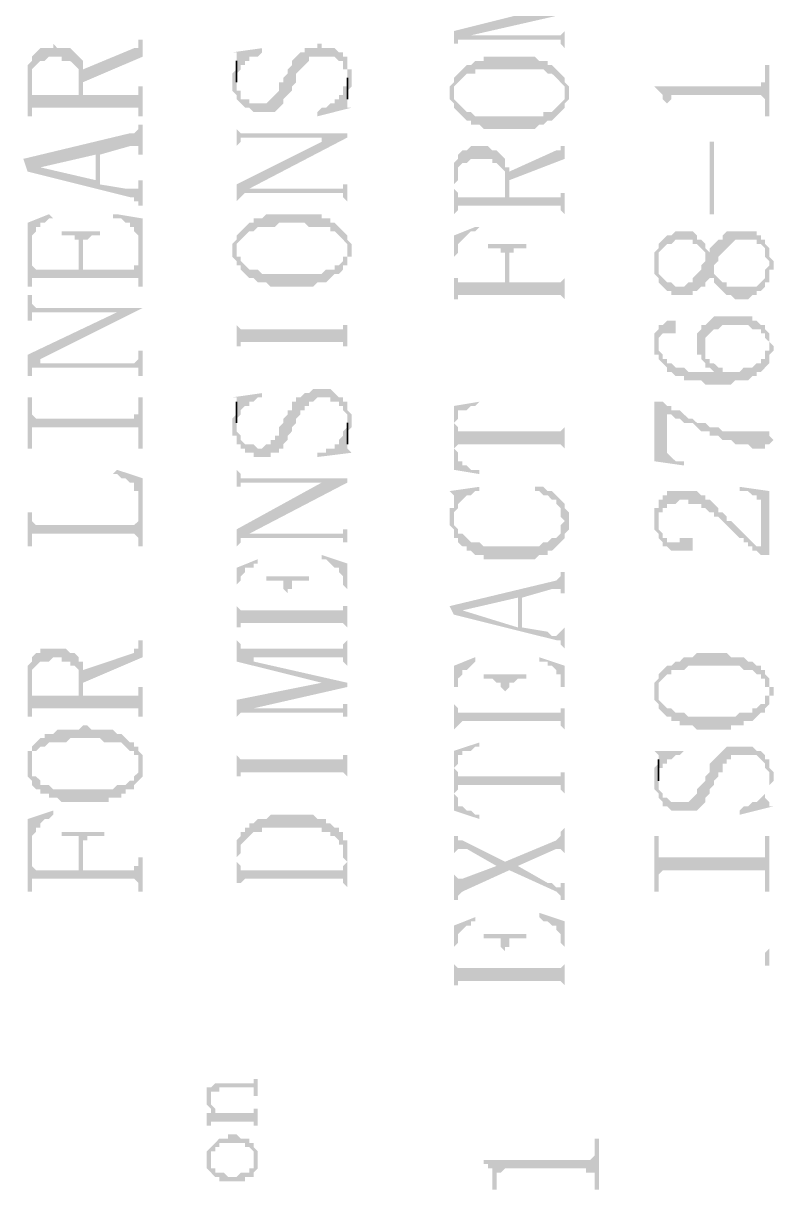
# Model space of a CAD drawing. Header units: millimetres. Extents: x 7018 to 13530, y 4187 to 5692.
# Drawn here: x 13120.1 to 13128.04, y 4965.07 to 4977.43 of the extents above; entities that cross this region are included whole.
import ezdxf

# ---------------------------------------------------------------- set-up
doc = ezdxf.new("R2010")
doc.units = ezdxf.units.MM

msp = doc.modelspace()

# ---------------------------------------------------------------- hatches: boundary and pattern name
at = {"transparency": 33554559}
for points in [[(13124.653, 4977.344), (13124.653, 4977.163), (13124.653, 4977.209), (13124.698, 4977.209), (13124.698, 4977.254), (13124.744, 4977.254), (13124.834, 4977.299), (13125.827, 4977.525), (13125.556, 4977.57)], [(13124.744, 4977.254), (13125.782, 4977.254), (13125.782, 4977.209), (13125.782, 4977.209), (13125.827, 4977.163), (13125.827, 4977.389), (13125.827, 4977.344), (13125.827, 4977.344), (13125.782, 4977.299), (13124.834, 4977.299)], [(13120.14, 4976.848), (13120.14, 4976.441), (13120.185, 4976.441), (13120.185, 4976.893), (13120.185, 4976.938), (13120.23, 4976.983), (13120.23, 4976.983), (13120.276, 4977.028), (13120.321, 4977.028), (13120.366, 4977.073), (13120.501, 4977.073), (13120.501, 4977.028), (13120.591, 4977.028), (13120.637, 4976.983), (13120.637, 4976.983), (13120.682, 4976.938), (13120.682, 4976.667), (13120.727, 4977.028), (13120.682, 4977.073), (13120.682, 4977.073), (13120.637, 4977.118), (13120.637, 4977.118), (13120.591, 4977.163), (13120.456, 4977.163), (13120.411, 4977.209), (13120.411, 4977.163), (13120.276, 4977.163), (13120.23, 4977.118), (13120.23, 4977.118), (13120.185, 4977.073), (13120.185, 4977.028), (13120.14, 4976.983), (13120.14, 4976.893)], [(13120.727, 4976.938), (13120.727, 4976.802), (13121.359, 4977.073), (13121.359, 4977.254), (13121.314, 4977.254), (13121.314, 4977.209), (13121.314, 4977.163), (13121.268, 4977.163)], [(13122.306, 4976.802), (13122.306, 4976.712), (13122.352, 4976.667), (13122.352, 4976.622), (13122.352, 4976.622), (13122.397, 4976.577), (13122.397, 4976.577), (13122.442, 4976.532), (13122.487, 4976.532), (13122.532, 4976.486), (13122.758, 4976.486), (13122.803, 4976.532), (13122.803, 4976.532), (13122.848, 4976.577), (13122.848, 4976.622), (13122.893, 4976.667), (13122.893, 4976.667), (13122.938, 4976.712), (13122.938, 4976.757), (13122.983, 4976.802), (13122.983, 4976.893), (13123.029, 4976.938), (13123.029, 4976.938), (13123.074, 4976.983), (13123.074, 4976.983), (13123.119, 4977.028), (13123.119, 4977.073), (13123.39, 4977.073), (13123.435, 4977.028), (13123.48, 4977.028), (13123.48, 4976.938), (13123.525, 4976.938), (13123.525, 4976.667), (13123.525, 4976.712), (13123.525, 4976.712), (13123.57, 4976.757), (13123.57, 4976.848), (13123.57, 4976.938), (13123.525, 4976.938), (13123.525, 4977.073), (13123.48, 4977.073), (13123.48, 4977.118), (13123.435, 4977.118), (13123.39, 4977.163), (13123.254, 4977.163), (13123.254, 4977.209), (13123.209, 4977.209), (13123.209, 4977.163), (13123.074, 4977.163), (13123.074, 4977.118), (13123.029, 4977.118), (13122.983, 4977.073), (13122.983, 4977.073), (13122.938, 4977.028), (13122.938, 4976.983), (13122.893, 4976.938), (13122.893, 4976.893), (13122.848, 4976.848), (13122.848, 4976.802), (13122.803, 4976.802), (13122.803, 4976.712), (13122.758, 4976.667), (13122.758, 4976.667), (13122.713, 4976.622), (13122.713, 4976.622), (13122.668, 4976.577), (13122.487, 4976.577), (13122.487, 4976.622), (13122.397, 4976.622), (13122.397, 4976.712), (13122.352, 4976.712), (13122.352, 4976.983), (13122.352, 4976.938), (13122.352, 4976.938), (13122.306, 4976.893), (13122.306, 4976.848)], [(13122.306, 4977.118), (13122.352, 4977.118), (13122.352, 4977.073), (13122.352, 4976.893), (13122.397, 4976.938), (13122.397, 4976.983), (13122.442, 4976.983), (13122.442, 4977.028), (13122.487, 4977.028), (13122.487, 4977.073), (13122.577, 4977.073), (13122.622, 4977.118), (13122.622, 4977.163)], [(13120.185, 4976.486), (13120.185, 4976.532), (13121.314, 4976.532), (13121.314, 4976.441), (13121.359, 4976.441), (13121.359, 4976.757), (13121.314, 4976.757), (13121.314, 4976.712), (13121.314, 4976.667), (13120.727, 4976.667), (13120.727, 4976.938), (13120.727, 4977.028), (13120.682, 4976.667), (13120.185, 4976.667), (13120.185, 4976.802)], [(13124.653, 4976.848), (13124.653, 4976.667), (13124.653, 4976.712), (13124.653, 4976.757), (13124.698, 4976.802), (13124.698, 4976.802), (13124.744, 4976.848), (13124.744, 4976.848), (13124.789, 4976.893), (13124.879, 4976.893), (13124.879, 4976.938), (13125.601, 4976.938), (13125.646, 4976.893), (13125.691, 4976.893), (13125.737, 4976.848), (13125.737, 4976.848), (13125.782, 4976.802), (13125.782, 4976.802), (13125.827, 4976.757), (13125.827, 4976.667), (13125.827, 4976.848), (13125.782, 4976.893), (13125.782, 4976.893), (13125.737, 4976.938), (13125.737, 4976.938), (13125.691, 4976.983), (13125.646, 4976.983), (13125.646, 4977.028), (13125.556, 4977.028), (13125.511, 4977.073), (13124.969, 4977.073), (13124.969, 4977.028), (13124.879, 4977.028), (13124.834, 4976.983), (13124.789, 4976.983), (13124.744, 4976.938), (13124.744, 4976.938), (13124.698, 4976.893), (13124.698, 4976.893)], [(13126.775, 4976.757), (13126.775, 4976.757), (13126.82, 4976.712), (13126.82, 4976.712), (13126.865, 4976.667), (13126.865, 4976.622), (13126.865, 4976.622), (13126.91, 4976.577), (13126.91, 4976.441), (13126.91, 4976.577), (13126.955, 4976.622), (13126.955, 4976.667), (13127.903, 4976.667), (13127.948, 4976.622), (13127.948, 4976.441), (13127.993, 4976.441), (13127.993, 4976.983), (13127.948, 4976.983), (13127.948, 4976.893), (13127.948, 4976.802), (13127.903, 4976.802), (13127.903, 4976.757), (13127.858, 4976.757)], [(13124.608, 4976.667), (13124.608, 4976.622), (13124.653, 4976.577), (13124.653, 4976.532), (13124.698, 4976.486), (13124.698, 4976.486), (13124.744, 4976.441), (13124.744, 4976.441), (13124.789, 4976.396), (13124.834, 4976.396), (13124.834, 4976.351), (13124.924, 4976.351), (13124.969, 4976.306), (13125.511, 4976.306), (13125.556, 4976.351), (13125.601, 4976.351), (13125.646, 4976.396), (13125.691, 4976.396), (13125.737, 4976.441), (13125.737, 4976.441), (13125.782, 4976.486), (13125.782, 4976.486), (13125.827, 4976.532), (13125.827, 4976.577), (13125.827, 4976.577), (13125.872, 4976.622), (13125.872, 4976.667), (13125.872, 4976.757), (13125.827, 4976.802), (13125.827, 4976.848), (13125.827, 4976.667), (13125.827, 4976.622), (13125.782, 4976.577), (13125.782, 4976.577), (13125.737, 4976.532), (13125.737, 4976.532), (13125.691, 4976.486), (13125.601, 4976.486), (13125.601, 4976.441), (13124.879, 4976.441), (13124.834, 4976.486), (13124.789, 4976.486), (13124.744, 4976.532), (13124.744, 4976.532), (13124.698, 4976.577), (13124.698, 4976.577), (13124.653, 4976.622), (13124.653, 4976.667), (13124.653, 4976.848), (13124.653, 4976.802), (13124.653, 4976.802), (13124.608, 4976.757), (13124.608, 4976.712)], [(13123.209, 4976.486), (13123.209, 4976.441), (13123.57, 4976.532), (13123.525, 4976.532), (13123.525, 4976.577), (13123.525, 4976.757), (13123.48, 4976.757), (13123.48, 4976.667), (13123.435, 4976.667), (13123.435, 4976.622), (13123.39, 4976.622), (13123.39, 4976.577), (13123.345, 4976.577), (13123.299, 4976.532), (13123.254, 4976.532)], [(13120.095, 4975.99), (13120.14, 4975.855), (13120.276, 4975.9), (13120.862, 4976.035), (13120.862, 4975.764), (13120.907, 4976.035), (13121.223, 4976.125), (13121.314, 4976.125), (13121.314, 4976.035), (13121.359, 4976.035), (13121.359, 4976.351), (13121.314, 4976.351), (13121.314, 4976.306), (13121.314, 4976.306), (13121.268, 4976.261), (13121.223, 4976.261)], [(13122.352, 4976.351), (13122.352, 4976.08), (13122.352, 4976.125), (13122.397, 4976.171), (13122.397, 4976.216), (13123.254, 4976.216), (13123.254, 4976.171), (13123.525, 4976.216), (13123.525, 4976.261), (13122.397, 4976.261), (13122.352, 4976.306)], [(13122.352, 4975.719), (13122.352, 4975.494), (13122.352, 4975.539), (13122.397, 4975.584), (13122.397, 4975.584), (13122.442, 4975.629), (13122.487, 4975.674), (13123.525, 4976.216), (13123.254, 4976.171)], [(13125.24, 4975.855), (13125.24, 4975.764), (13125.827, 4975.99), (13125.827, 4976.171), (13125.827, 4976.125), (13125.782, 4976.125), (13125.782, 4976.08), (13125.737, 4976.08)], [(13127.406, 4975.403), (13127.406, 4976.171), (13127.361, 4976.171), (13127.361, 4975.403)], [(13120.14, 4975.855), (13121.223, 4975.584), (13121.268, 4975.584), (13121.268, 4975.539), (13121.314, 4975.539), (13121.314, 4975.494), (13121.359, 4975.494), (13121.359, 4975.764), (13121.314, 4975.764), (13121.314, 4975.719), (13121.314, 4975.674), (13121.178, 4975.674), (13120.907, 4975.719), (13120.907, 4976.035), (13120.862, 4975.764), (13120.276, 4975.9), (13120.276, 4975.9)], [(13124.653, 4975.764), (13124.653, 4975.403), (13124.653, 4975.719), (13124.698, 4975.764), (13124.698, 4975.855), (13124.698, 4975.9), (13124.744, 4975.945), (13124.789, 4975.945), (13124.834, 4975.99), (13125.06, 4975.99), (13125.06, 4975.945), (13125.105, 4975.945), (13125.15, 4975.9), (13125.15, 4975.9), (13125.195, 4975.855), (13125.195, 4975.809), (13125.195, 4975.584), (13125.195, 4975.99), (13125.15, 4976.035), (13125.15, 4976.035), (13125.105, 4976.08), (13125.06, 4976.08), (13125.014, 4976.125), (13124.834, 4976.125), (13124.789, 4976.08), (13124.744, 4976.08), (13124.698, 4976.035), (13124.698, 4975.99), (13124.653, 4975.945), (13124.653, 4975.809)], [(13124.653, 4975.403), (13124.698, 4975.448), (13124.698, 4975.494), (13125.782, 4975.494), (13125.782, 4975.448), (13125.782, 4975.448), (13125.827, 4975.403), (13125.827, 4975.674), (13125.827, 4975.629), (13125.782, 4975.629), (13125.782, 4975.584), (13125.24, 4975.584), (13125.24, 4975.9), (13125.195, 4975.9), (13125.195, 4975.945), (13125.195, 4975.584), (13124.698, 4975.584), (13124.698, 4975.629), (13124.698, 4975.629), (13124.653, 4975.674), (13124.653, 4975.719)], [(13122.442, 4975.629), (13123.48, 4975.629), (13123.48, 4975.584), (13123.48, 4975.584), (13123.525, 4975.539), (13123.525, 4975.494), (13123.525, 4975.764), (13123.525, 4975.719), (13123.48, 4975.719), (13123.48, 4975.674), (13122.487, 4975.674)], [(13120.14, 4975.313), (13120.14, 4974.636), (13120.185, 4974.636), (13120.185, 4975.087), (13120.185, 4975.178), (13120.23, 4975.223), (13120.23, 4975.268), (13120.276, 4975.268), (13120.276, 4975.313), (13120.321, 4975.313), (13120.366, 4975.358), (13120.411, 4975.358), (13120.366, 4975.403)], [(13121.043, 4975.403), (13121.043, 4975.358), (13121.133, 4975.358), (13121.178, 4975.313), (13121.223, 4975.313), (13121.223, 4975.268), (13121.268, 4975.268), (13121.268, 4975.223), (13121.314, 4975.178), (13121.314, 4974.636), (13121.359, 4974.636), (13121.359, 4975.358), (13121.088, 4975.403)], [(13122.352, 4975.178), (13122.352, 4975.042), (13122.352, 4975.087), (13122.352, 4975.087), (13122.397, 4975.133), (13122.397, 4975.133), (13122.442, 4975.178), (13122.442, 4975.178), (13122.487, 4975.223), (13122.532, 4975.223), (13122.577, 4975.268), (13122.758, 4975.268), (13122.803, 4975.313), (13123.074, 4975.313), (13123.119, 4975.268), (13123.345, 4975.268), (13123.345, 4975.223), (13123.39, 4975.223), (13123.435, 4975.178), (13123.435, 4975.178), (13123.48, 4975.133), (13123.48, 4975.133), (13123.525, 4975.087), (13123.525, 4975.042), (13123.525, 4975.178), (13123.48, 4975.223), (13123.48, 4975.223), (13123.435, 4975.268), (13123.435, 4975.268), (13123.39, 4975.313), (13123.345, 4975.313), (13123.345, 4975.358), (13123.254, 4975.358), (13123.254, 4975.403), (13122.668, 4975.403), (13122.622, 4975.358), (13122.532, 4975.358), (13122.532, 4975.313), (13122.487, 4975.313), (13122.442, 4975.268), (13122.442, 4975.268), (13122.397, 4975.223), (13122.397, 4975.223)], [(13120.501, 4975.223), (13120.501, 4975.178), (13120.637, 4975.178), (13120.637, 4975.133), (13120.682, 4975.133), (13120.682, 4974.817), (13120.727, 4975.042), (13120.727, 4975.133), (13120.772, 4975.133), (13120.817, 4975.178), (13120.907, 4975.178), (13120.907, 4975.223)], [(13122.306, 4975.042), (13122.306, 4974.952), (13122.352, 4974.907), (13122.352, 4974.862), (13122.397, 4974.862), (13122.397, 4974.817), (13122.442, 4974.771), (13122.442, 4974.771), (13122.487, 4974.726), (13122.532, 4974.726), (13122.577, 4974.681), (13122.668, 4974.681), (13122.713, 4974.636), (13123.164, 4974.636), (13123.209, 4974.681), (13123.299, 4974.681), (13123.345, 4974.726), (13123.345, 4974.726), (13123.39, 4974.771), (13123.435, 4974.771), (13123.48, 4974.817), (13123.48, 4974.862), (13123.525, 4974.862), (13123.525, 4974.952), (13123.57, 4974.952), (13123.57, 4975.042), (13123.57, 4975.087), (13123.525, 4975.133), (13123.525, 4975.178), (13123.525, 4974.997), (13123.525, 4974.952), (13123.48, 4974.952), (13123.48, 4974.907), (13123.435, 4974.862), (13123.39, 4974.862), (13123.39, 4974.817), (13123.299, 4974.817), (13123.254, 4974.771), (13122.622, 4974.771), (13122.577, 4974.817), (13122.487, 4974.817), (13122.442, 4974.862), (13122.442, 4974.862), (13122.397, 4974.907), (13122.397, 4974.952), (13122.352, 4974.952), (13122.352, 4975.178), (13122.352, 4975.133), (13122.306, 4975.087)], [(13124.653, 4975.178), (13124.653, 4974.456), (13124.653, 4974.952), (13124.653, 4974.952), (13124.698, 4974.997), (13124.698, 4975.087), (13124.744, 4975.133), (13124.744, 4975.133), (13124.789, 4975.178), (13124.789, 4975.178), (13124.834, 4975.223), (13124.879, 4975.223), (13124.924, 4975.268), (13124.879, 4975.268)], [(13126.775, 4974.907), (13126.775, 4974.771), (13126.775, 4974.771), (13126.82, 4974.726), (13126.82, 4974.681), (13126.82, 4974.681), (13126.865, 4974.636), (13126.865, 4974.636), (13126.91, 4974.591), (13126.955, 4974.591), (13126.955, 4974.546), (13127.181, 4974.546), (13127.181, 4974.591), (13127.226, 4974.591), (13127.271, 4974.636), (13127.316, 4974.636), (13127.316, 4974.681), (13127.361, 4974.726), (13127.361, 4974.771), (13127.361, 4974.726), (13127.406, 4974.726), (13127.406, 4974.862), (13127.452, 4974.907), (13127.452, 4974.952), (13127.497, 4974.997), (13127.497, 4974.997), (13127.542, 4975.042), (13127.542, 4975.042), (13127.587, 4975.087), (13127.587, 4975.087), (13127.632, 4975.133), (13127.858, 4975.133), (13127.858, 4975.087), (13127.903, 4975.087), (13127.948, 4975.042), (13127.948, 4974.952), (13127.993, 4974.907), (13127.993, 4974.681), (13127.993, 4974.817), (13128.038, 4974.817), (13128.038, 4974.907), (13127.993, 4974.952), (13127.993, 4975.042), (13127.993, 4975.042), (13127.948, 4975.087), (13127.948, 4975.133), (13127.903, 4975.133), (13127.903, 4975.178), (13127.858, 4975.178), (13127.858, 4975.223), (13127.542, 4975.223), (13127.497, 4975.178), (13127.497, 4975.133), (13127.452, 4975.133), (13127.406, 4975.087), (13127.406, 4975.087), (13127.361, 4975.042), (13127.361, 4974.997), (13127.361, 4974.997), (13127.316, 4975.042), (13127.316, 4974.952), (13127.316, 4974.907), (13127.271, 4974.862), (13127.271, 4974.817), (13127.271, 4974.817), (13127.226, 4974.771), (13127.226, 4974.771), (13127.181, 4974.726), (13127.181, 4974.681), (13127.136, 4974.681), (13127.09, 4974.636), (13127, 4974.636), (13126.955, 4974.681), (13126.91, 4974.681), (13126.865, 4974.726), (13126.865, 4974.726), (13126.82, 4974.771), (13126.82, 4975.087), (13126.82, 4975.042), (13126.775, 4974.997), (13126.775, 4974.952), (13126.775, 4974.952)], [(13126.82, 4975.087), (13126.82, 4974.907), (13126.82, 4974.997), (13126.865, 4975.042), (13126.865, 4975.042), (13126.91, 4975.087), (13126.955, 4975.087), (13127, 4975.133), (13127.181, 4975.133), (13127.181, 4975.087), (13127.226, 4975.087), (13127.271, 4975.042), (13127.271, 4975.042), (13127.316, 4974.997), (13127.316, 4974.952), (13127.316, 4975.087), (13127.316, 4975.087), (13127.271, 4975.133), (13127.226, 4975.133), (13127.226, 4975.178), (13127.226, 4975.178), (13127.181, 4975.223), (13127, 4975.223), (13126.955, 4975.178), (13126.91, 4975.178), (13126.865, 4975.133), (13126.865, 4975.133)], [(13120.185, 4974.636), (13120.185, 4974.726), (13121.314, 4974.726), (13121.314, 4974.681), (13121.314, 4974.907), (13121.314, 4974.862), (13121.268, 4974.862), (13121.268, 4974.817), (13120.727, 4974.817), (13120.727, 4975.042), (13120.682, 4974.817), (13120.23, 4974.817), (13120.185, 4974.862), (13120.185, 4975.087)], [(13125.014, 4975.087), (13125.014, 4975.042), (13125.15, 4975.042), (13125.15, 4974.997), (13125.195, 4974.997), (13125.195, 4974.681), (13125.24, 4974.907), (13125.24, 4974.997), (13125.285, 4974.997), (13125.285, 4975.042), (13125.421, 4975.042), (13125.421, 4975.087)], [(13124.653, 4974.501), (13124.698, 4974.501), (13124.698, 4974.546), (13125.782, 4974.546), (13125.827, 4974.501), (13125.827, 4974.456), (13125.827, 4974.771), (13125.827, 4974.726), (13125.827, 4974.726), (13125.782, 4974.681), (13125.24, 4974.681), (13125.24, 4974.907), (13125.195, 4974.681), (13124.698, 4974.681), (13124.698, 4974.726), (13124.653, 4974.726), (13124.653, 4974.952)], [(13127.406, 4974.726), (13127.406, 4974.681), (13127.452, 4974.636), (13127.452, 4974.636), (13127.497, 4974.591), (13127.497, 4974.591), (13127.542, 4974.546), (13127.587, 4974.546), (13127.632, 4974.501), (13127.767, 4974.501), (13127.813, 4974.546), (13127.858, 4974.546), (13127.858, 4974.591), (13127.903, 4974.591), (13127.948, 4974.636), (13127.948, 4974.681), (13127.993, 4974.681), (13127.993, 4974.862), (13127.993, 4974.862), (13127.948, 4974.817), (13127.948, 4974.726), (13127.948, 4974.726), (13127.903, 4974.681), (13127.903, 4974.681), (13127.858, 4974.636), (13127.542, 4974.636), (13127.542, 4974.681), (13127.497, 4974.681), (13127.452, 4974.726), (13127.452, 4974.726), (13127.406, 4974.771), (13127.406, 4974.771)], [(13120.14, 4974.546), (13120.14, 4974.275), (13120.185, 4974.275), (13120.185, 4974.365), (13121.088, 4974.365), (13121.359, 4974.41), (13120.23, 4974.41), (13120.185, 4974.456), (13120.185, 4974.546)], [(13120.14, 4973.914), (13120.14, 4973.688), (13120.185, 4973.688), (13120.185, 4973.733), (13120.185, 4973.779), (13120.23, 4973.779), (13120.276, 4973.869), (13121.359, 4974.41), (13121.088, 4974.365)], [(13122.352, 4974.41), (13122.352, 4973.824), (13122.352, 4974.004), (13122.397, 4974.004), (13122.397, 4974.049), (13123.48, 4974.049), (13123.48, 4974.004), (13123.525, 4974.004), (13123.525, 4973.824), (13123.525, 4974.41), (13123.525, 4974.23), (13123.48, 4974.23), (13123.48, 4974.185), (13122.397, 4974.185), (13122.352, 4974.23)], [(13127.226, 4974.004), (13127.226, 4973.914), (13127.271, 4973.914), (13127.271, 4973.869), (13127.271, 4973.869), (13127.316, 4973.824), (13127.316, 4974.094), (13127.316, 4974.094), (13127.361, 4974.14), (13127.361, 4974.14), (13127.406, 4974.185), (13127.452, 4974.185), (13127.497, 4974.23), (13127.767, 4974.23), (13127.813, 4974.185), (13127.903, 4974.185), (13127.903, 4974.14), (13127.948, 4974.14), (13127.948, 4974.094), (13127.948, 4974.094), (13127.993, 4974.049), (13127.993, 4973.824), (13127.993, 4973.869), (13127.993, 4973.914), (13128.038, 4973.959), (13128.038, 4974.004), (13128.038, 4974.004), (13127.993, 4974.049), (13127.993, 4974.14), (13127.993, 4974.14), (13127.948, 4974.185), (13127.948, 4974.23), (13127.903, 4974.23), (13127.858, 4974.275), (13127.813, 4974.275), (13127.813, 4974.32), (13127.406, 4974.32), (13127.361, 4974.275), (13127.361, 4974.275), (13127.316, 4974.23), (13127.271, 4974.23), (13127.271, 4974.185), (13127.271, 4974.185), (13127.226, 4974.14), (13127.226, 4974.049)], [(13126.775, 4974.049), (13126.775, 4974.004), (13126.775, 4973.914), (13126.82, 4973.914), (13126.82, 4973.869), (13126.865, 4973.824), (13126.865, 4973.824), (13126.91, 4973.779), (13126.91, 4973.733), (13126.955, 4973.733), (13127, 4973.688), (13127.09, 4973.688), (13127.09, 4973.643), (13127.271, 4973.643), (13127.316, 4973.598), (13127.587, 4973.598), (13127.632, 4973.643), (13127.767, 4973.643), (13127.813, 4973.688), (13127.858, 4973.688), (13127.858, 4973.733), (13127.903, 4973.733), (13127.948, 4973.779), (13127.948, 4973.779), (13127.993, 4973.824), (13127.993, 4974.004), (13127.993, 4973.959), (13127.948, 4973.959), (13127.948, 4973.869), (13127.903, 4973.869), (13127.903, 4973.824), (13127.858, 4973.824), (13127.813, 4973.779), (13127.722, 4973.779), (13127.677, 4973.733), (13127.497, 4973.733), (13127.497, 4973.779), (13127.452, 4973.779), (13127.406, 4973.733), (13127.136, 4973.733), (13127.09, 4973.779), (13127, 4973.779), (13126.955, 4973.824), (13126.91, 4973.824), (13126.91, 4973.869), (13126.865, 4973.869), (13126.865, 4973.914), (13126.82, 4973.959), (13126.82, 4974.185), (13126.775, 4974.14), (13126.775, 4974.094)], [(13126.82, 4974.185), (13126.82, 4974.049), (13126.82, 4974.094), (13126.82, 4974.094), (13126.865, 4974.14), (13127, 4974.14), (13127, 4974.185), (13127, 4974.275), (13126.91, 4974.275), (13126.865, 4974.23), (13126.82, 4974.23)], [(13120.23, 4973.779), (13121.314, 4973.779), (13121.314, 4973.688), (13121.359, 4973.688), (13121.359, 4973.959), (13121.314, 4973.959), (13121.314, 4973.869), (13121.314, 4973.869), (13121.268, 4973.824), (13120.276, 4973.824), (13120.276, 4973.869)], [(13127.316, 4973.824), (13127.316, 4973.779), (13127.361, 4973.779), (13127.406, 4973.733), (13127.452, 4973.779), (13127.406, 4973.824), (13127.361, 4973.824), (13127.361, 4973.869), (13127.316, 4973.869), (13127.316, 4973.959), (13127.316, 4974.004)], [(13120.14, 4973.463), (13120.14, 4972.921), (13120.185, 4972.921), (13120.185, 4973.147), (13121.314, 4973.147), (13121.314, 4972.921), (13121.359, 4972.921), (13121.359, 4973.463), (13121.314, 4973.463), (13121.314, 4973.327), (13121.314, 4973.282), (13121.268, 4973.282), (13121.268, 4973.237), (13120.23, 4973.237), (13120.185, 4973.282), (13120.185, 4973.463)], [(13122.306, 4973.192), (13122.306, 4973.056), (13122.352, 4973.056), (13122.352, 4972.966), (13122.397, 4972.966), (13122.397, 4972.921), (13122.442, 4972.921), (13122.442, 4972.876), (13122.532, 4972.876), (13122.532, 4972.831), (13122.713, 4972.831), (13122.713, 4972.876), (13122.803, 4972.876), (13122.803, 4972.921), (13122.848, 4972.921), (13122.848, 4972.966), (13122.848, 4972.966), (13122.893, 4973.011), (13122.893, 4973.056), (13122.938, 4973.102), (13122.938, 4973.147), (13122.983, 4973.192), (13122.983, 4973.237), (13123.029, 4973.282), (13123.029, 4973.327), (13123.074, 4973.327), (13123.074, 4973.372), (13123.119, 4973.372), (13123.119, 4973.417), (13123.164, 4973.417), (13123.209, 4973.463), (13123.345, 4973.463), (13123.345, 4973.417), (13123.435, 4973.417), (13123.435, 4973.372), (13123.48, 4973.372), (13123.48, 4973.327), (13123.48, 4973.327), (13123.525, 4973.282), (13123.525, 4973.011), (13123.525, 4973.102), (13123.57, 4973.147), (13123.57, 4973.192), (13123.57, 4973.282), (13123.525, 4973.327), (13123.525, 4973.372), (13123.525, 4973.417), (13123.48, 4973.417), (13123.48, 4973.463), (13123.435, 4973.463), (13123.39, 4973.508), (13123.39, 4973.508), (13123.345, 4973.553), (13123.164, 4973.553), (13123.119, 4973.508), (13123.074, 4973.508), (13123.029, 4973.463), (13122.983, 4973.463), (13122.983, 4973.417), (13122.938, 4973.417), (13122.938, 4973.327), (13122.893, 4973.327), (13122.893, 4973.282), (13122.848, 4973.237), (13122.848, 4973.192), (13122.803, 4973.147), (13122.803, 4973.056), (13122.758, 4973.056), (13122.758, 4973.011), (13122.713, 4973.011), (13122.713, 4972.966), (13122.668, 4972.966), (13122.622, 4972.921), (13122.577, 4972.921), (13122.532, 4972.966), (13122.442, 4972.966), (13122.397, 4973.011), (13122.397, 4973.056), (13122.352, 4973.102), (13122.352, 4973.372), (13122.352, 4973.282), (13122.306, 4973.237), (13122.306, 4973.237)], [(13122.306, 4973.463), (13122.352, 4973.463), (13122.352, 4973.417), (13122.352, 4973.237), (13122.397, 4973.282), (13122.397, 4973.327), (13122.397, 4973.327), (13122.442, 4973.372), (13122.487, 4973.372), (13122.487, 4973.417), (13122.532, 4973.417), (13122.577, 4973.463), (13122.622, 4973.463), (13122.622, 4973.508)], [(13124.653, 4973.372), (13124.653, 4973.192), (13124.653, 4973.192), (13124.698, 4973.237), (13124.698, 4973.282), (13124.698, 4973.327), (13124.789, 4973.327), (13124.834, 4973.372), (13124.879, 4973.372), (13124.924, 4973.417), (13124.924, 4973.417)], [(13124.653, 4973.372), (13124.653, 4972.695), (13124.924, 4972.65), (13124.924, 4972.695), (13124.834, 4972.695), (13124.789, 4972.741), (13124.744, 4972.741), (13124.744, 4972.786), (13124.698, 4972.786), (13124.698, 4972.876), (13124.653, 4972.921), (13124.653, 4973.192)], [(13126.775, 4973.417), (13126.775, 4972.786), (13127.09, 4972.741), (13127.09, 4972.786), (13127, 4972.786), (13126.955, 4972.831), (13126.955, 4972.831), (13126.91, 4972.876), (13126.91, 4973.327), (13126.865, 4973.417), (13126.82, 4973.417)], [(13126.865, 4973.417), (13126.91, 4973.327), (13126.91, 4973.282), (13126.955, 4973.282), (13127, 4973.237), (13127.045, 4973.237), (13127.09, 4973.192), (13127.181, 4973.192), (13127.226, 4973.147), (13127.226, 4973.147), (13127.271, 4973.102), (13127.361, 4973.102), (13127.361, 4973.056), (13127.452, 4973.056), (13127.497, 4973.011), (13127.587, 4973.011), (13127.632, 4972.966), (13127.767, 4972.966), (13127.813, 4972.921), (13127.948, 4972.921), (13127.948, 4972.966), (13127.993, 4972.966), (13128.038, 4973.011), (13127.993, 4973.056), (13127.993, 4973.102), (13127.497, 4973.102), (13127.452, 4973.147), (13127.361, 4973.147), (13127.316, 4973.192), (13127.226, 4973.192), (13127.181, 4973.237), (13127.136, 4973.237), (13127.09, 4973.282), (13127.09, 4973.282), (13127.045, 4973.327), (13126.955, 4973.327), (13126.955, 4973.372), (13126.91, 4973.372)], [(13124.653, 4973.192), (13124.653, 4972.921), (13124.698, 4972.966), (13125.782, 4972.966), (13125.827, 4972.921), (13125.827, 4972.831), (13125.827, 4973.237), (13125.827, 4973.147), (13125.827, 4973.147), (13125.782, 4973.102), (13124.698, 4973.102), (13124.698, 4973.147)], [(13123.209, 4972.876), (13123.209, 4972.831), (13123.57, 4972.876), (13123.525, 4972.921), (13123.525, 4973.147), (13123.48, 4973.102), (13123.48, 4973.056), (13123.48, 4973.056), (13123.435, 4973.011), (13123.435, 4972.966), (13123.39, 4972.966), (13123.39, 4972.921), (13123.299, 4972.921), (13123.299, 4972.876), (13123.254, 4972.876)], [(13121.043, 4972.65), (13121.088, 4972.65), (13121.133, 4972.605), (13121.178, 4972.605), (13121.223, 4972.56), (13121.268, 4972.56), (13121.268, 4972.47), (13121.314, 4972.47), (13121.314, 4971.883), (13121.359, 4971.883), (13121.359, 4972.605), (13121.088, 4972.695)], [(13122.352, 4972.741), (13122.352, 4972.425), (13122.352, 4972.515), (13122.397, 4972.515), (13122.397, 4972.56), (13123.525, 4972.56), (13123.525, 4972.605), (13122.397, 4972.605), (13122.397, 4972.65), (13122.397, 4972.65), (13122.352, 4972.695)], [(13122.352, 4972.064), (13122.352, 4971.838), (13122.352, 4971.883), (13122.397, 4971.928), (13122.397, 4971.973), (13122.442, 4971.973), (13122.487, 4972.018), (13123.525, 4972.56), (13123.254, 4972.56)], [(13124.608, 4972.47), (13124.608, 4972.47), (13124.653, 4972.425), (13124.653, 4972.018), (13124.653, 4972.244), (13124.698, 4972.289), (13124.698, 4972.334), (13124.698, 4972.334), (13124.744, 4972.379), (13124.744, 4972.379), (13124.789, 4972.425), (13124.834, 4972.425), (13124.879, 4972.47), (13124.924, 4972.47), (13124.924, 4972.515)], [(13125.511, 4972.47), (13125.556, 4972.47), (13125.601, 4972.425), (13125.646, 4972.425), (13125.691, 4972.379), (13125.737, 4972.379), (13125.737, 4972.334), (13125.782, 4972.289), (13125.782, 4972.199), (13125.827, 4972.154), (13125.827, 4972.334), (13125.782, 4972.379), (13125.782, 4972.379), (13125.737, 4972.425), (13125.737, 4972.425), (13125.691, 4972.47), (13125.646, 4972.47), (13125.601, 4972.515), (13125.511, 4972.515)], [(13126.775, 4972.154), (13126.775, 4972.109), (13126.775, 4972.064), (13126.82, 4972.018), (13126.82, 4971.973), (13126.82, 4972.154), (13126.82, 4972.244), (13126.865, 4972.244), (13126.865, 4972.289), (13126.91, 4972.289), (13126.91, 4972.334), (13127, 4972.334), (13127.045, 4972.379), (13127.136, 4972.379), (13127.136, 4972.334), (13127.271, 4972.334), (13127.271, 4972.289), (13127.316, 4972.289), (13127.361, 4972.244), (13127.406, 4972.244), (13127.406, 4972.199), (13127.452, 4972.199), (13127.497, 4972.154), (13127.497, 4972.154), (13127.542, 4972.109), (13127.587, 4972.064), (13127.587, 4972.064), (13127.632, 4972.018), (13127.632, 4972.018), (13127.677, 4971.973), (13127.722, 4971.973), (13127.722, 4971.928), (13127.767, 4971.928), (13127.767, 4971.883), (13127.813, 4971.883), (13127.813, 4971.838), (13127.858, 4971.838), (13127.903, 4971.793), (13127.903, 4971.883), (13127.858, 4971.883), (13127.813, 4971.928), (13127.813, 4971.928), (13127.767, 4971.973), (13127.722, 4972.018), (13127.722, 4972.018), (13127.677, 4972.064), (13127.677, 4972.064), (13127.632, 4972.109), (13127.632, 4972.109), (13127.587, 4972.154), (13127.542, 4972.154), (13127.542, 4972.199), (13127.497, 4972.244), (13127.452, 4972.244), (13127.452, 4972.289), (13127.406, 4972.334), (13127.406, 4972.334), (13127.361, 4972.379), (13127.316, 4972.379), (13127.316, 4972.425), (13127.271, 4972.425), (13127.226, 4972.47), (13126.91, 4972.47), (13126.91, 4972.425), (13126.865, 4972.425), (13126.865, 4972.379), (13126.82, 4972.379), (13126.82, 4972.289), (13126.775, 4972.289), (13126.775, 4972.199)], [(13127.677, 4972.515), (13127.677, 4972.47), (13127.767, 4972.47), (13127.813, 4972.425), (13127.858, 4972.425), (13127.858, 4972.379), (13127.903, 4972.379), (13127.903, 4971.793), (13127.993, 4971.793), (13127.993, 4972.47)], [(13124.608, 4972.199), (13124.608, 4972.109), (13124.653, 4972.064), (13124.653, 4972.018), (13124.653, 4972.379), (13124.653, 4972.289), (13124.608, 4972.289), (13124.608, 4972.244)], [(13124.653, 4972.018), (13124.653, 4971.973), (13124.698, 4971.973), (13124.698, 4971.928), (13124.744, 4971.883), (13124.789, 4971.883), (13124.789, 4971.838), (13124.834, 4971.838), (13124.879, 4971.793), (13124.969, 4971.793), (13124.969, 4971.748), (13125.511, 4971.748), (13125.556, 4971.793), (13125.646, 4971.793), (13125.646, 4971.838), (13125.691, 4971.838), (13125.737, 4971.883), (13125.737, 4971.883), (13125.782, 4971.928), (13125.782, 4971.928), (13125.827, 4971.973), (13125.827, 4972.018), (13125.872, 4972.064), (13125.872, 4972.109), (13125.872, 4972.154), (13125.872, 4972.244), (13125.827, 4972.289), (13125.827, 4972.334), (13125.827, 4972.154), (13125.827, 4972.154), (13125.782, 4972.109), (13125.782, 4972.064), (13125.782, 4972.018), (13125.737, 4971.973), (13125.691, 4971.973), (13125.646, 4971.928), (13125.601, 4971.928), (13125.556, 4971.883), (13124.969, 4971.883), (13124.924, 4971.928), (13124.834, 4971.928), (13124.789, 4971.973), (13124.789, 4971.973), (13124.744, 4972.018), (13124.698, 4972.018), (13124.698, 4972.064), (13124.698, 4972.064), (13124.653, 4972.109), (13124.653, 4972.154), (13124.653, 4972.154)], [(13120.14, 4972.244), (13120.14, 4971.883), (13120.185, 4971.883), (13120.185, 4971.973), (13120.185, 4972.018), (13121.268, 4972.018), (13121.314, 4971.973), (13121.314, 4971.928), (13121.314, 4972.199), (13121.314, 4972.154), (13121.314, 4972.154), (13121.268, 4972.109), (13120.23, 4972.109), (13120.185, 4972.154), (13120.185, 4972.244)], [(13122.442, 4971.973), (13123.48, 4971.973), (13123.48, 4971.928), (13123.525, 4971.928), (13123.525, 4971.838), (13123.525, 4972.154), (13123.525, 4972.064), (13123.48, 4972.064), (13123.48, 4972.018), (13122.487, 4972.018)], [(13126.82, 4971.973), (13126.82, 4971.973), (13126.865, 4971.928), (13126.865, 4971.883), (13126.91, 4971.883), (13126.955, 4971.838), (13127.181, 4971.838), (13127.181, 4971.928), (13127.181, 4971.973), (13127.045, 4971.973), (13127.045, 4971.928), (13126.91, 4971.928), (13126.91, 4971.973), (13126.865, 4971.973), (13126.865, 4972.018), (13126.865, 4972.018), (13126.82, 4972.064), (13126.82, 4972.154)], [(13122.352, 4971.657), (13122.352, 4970.98), (13122.352, 4971.477), (13122.352, 4971.477), (13122.397, 4971.522), (13122.397, 4971.567), (13122.442, 4971.612), (13122.442, 4971.657), (13122.532, 4971.657), (13122.532, 4971.702), (13122.577, 4971.702), (13122.577, 4971.748)], [(13123.254, 4971.748), (13123.299, 4971.748), (13123.345, 4971.702), (13123.345, 4971.702), (13123.39, 4971.657), (13123.435, 4971.657), (13123.435, 4971.612), (13123.435, 4971.612), (13123.48, 4971.567), (13123.48, 4971.477), (13123.525, 4971.432), (13123.525, 4970.98), (13123.525, 4971.702), (13123.254, 4971.793)], [(13124.608, 4971.251), (13124.653, 4971.161), (13124.744, 4971.206), (13125.33, 4971.341), (13125.33, 4971.025), (13125.375, 4971.341), (13125.691, 4971.432), (13125.782, 4971.432), (13125.782, 4971.387), (13125.827, 4971.387), (13125.827, 4971.341), (13125.827, 4971.657), (13125.827, 4971.612), (13125.782, 4971.612), (13125.782, 4971.567), (13125.782, 4971.567), (13125.737, 4971.522)], [(13122.352, 4971.025), (13122.397, 4971.025), (13122.397, 4971.071), (13123.48, 4971.071), (13123.525, 4971.025), (13123.525, 4971.251), (13123.48, 4971.251), (13123.48, 4971.206), (13122.893, 4971.206), (13122.893, 4971.387), (13122.893, 4971.206), (13122.397, 4971.206), (13122.352, 4971.251), (13122.352, 4971.477)], [(13122.668, 4971.567), (13122.668, 4971.522), (13122.848, 4971.522), (13122.848, 4971.432), (13122.893, 4971.387), (13122.893, 4971.206), (13122.893, 4971.432), (13122.938, 4971.432), (13122.938, 4971.522), (13123.119, 4971.522), (13123.119, 4971.567)], [(13124.653, 4971.161), (13125.737, 4970.89), (13125.782, 4970.89), (13125.782, 4970.845), (13125.782, 4970.845), (13125.827, 4970.8), (13125.827, 4971.025), (13125.827, 4971.025), (13125.782, 4970.98), (13125.782, 4970.98), (13125.737, 4970.935), (13125.691, 4970.935), (13125.646, 4970.98), (13125.375, 4971.025), (13125.375, 4971.341), (13125.33, 4971.025), (13124.744, 4971.206), (13124.744, 4971.206)], [(13120.727, 4970.574), (13120.727, 4970.439), (13121.359, 4970.71), (13121.359, 4970.89), (13121.314, 4970.89), (13121.314, 4970.845), (13121.314, 4970.8), (13121.268, 4970.8), (13121.268, 4970.755)], [(13122.352, 4970.89), (13122.352, 4970.664), (13123.254, 4970.439), (13123.254, 4970.439), (13123.525, 4970.394), (13123.525, 4970.439), (13122.532, 4970.664), (13122.532, 4970.71), (13122.442, 4970.8), (13122.397, 4970.8), (13122.397, 4970.845), (13122.397, 4970.845), (13122.352, 4970.89)], [(13122.442, 4970.8), (13122.532, 4970.71), (13123.48, 4970.71), (13123.48, 4970.664), (13123.48, 4970.664), (13123.525, 4970.619), (13123.525, 4970.89), (13123.525, 4970.89), (13123.48, 4970.845), (13123.48, 4970.8), (13123.435, 4970.8)], [(13120.14, 4970.484), (13120.14, 4970.078), (13120.185, 4970.078), (13120.185, 4970.529), (13120.185, 4970.574), (13120.23, 4970.619), (13120.23, 4970.619), (13120.276, 4970.664), (13120.366, 4970.664), (13120.411, 4970.71), (13120.501, 4970.71), (13120.501, 4970.664), (13120.591, 4970.664), (13120.591, 4970.619), (13120.637, 4970.619), (13120.682, 4970.574), (13120.682, 4970.303), (13120.727, 4970.664), (13120.682, 4970.664), (13120.682, 4970.71), (13120.637, 4970.755), (13120.591, 4970.755), (13120.546, 4970.8), (13120.276, 4970.8), (13120.276, 4970.755), (13120.23, 4970.755), (13120.185, 4970.71), (13120.185, 4970.664), (13120.14, 4970.619), (13120.14, 4970.574), (13120.14, 4970.529)], [(13126.82, 4970.529), (13126.82, 4970.348), (13126.82, 4970.439), (13126.82, 4970.439), (13126.865, 4970.484), (13126.865, 4970.484), (13126.91, 4970.529), (13126.955, 4970.529), (13126.955, 4970.574), (13127.09, 4970.574), (13127.136, 4970.619), (13127.677, 4970.619), (13127.722, 4970.574), (13127.813, 4970.574), (13127.858, 4970.529), (13127.903, 4970.529), (13127.903, 4970.484), (13127.948, 4970.484), (13127.948, 4970.394), (13127.993, 4970.394), (13127.993, 4970.348), (13127.993, 4970.484), (13127.948, 4970.529), (13127.948, 4970.574), (13127.903, 4970.574), (13127.903, 4970.619), (13127.858, 4970.619), (13127.813, 4970.664), (13127.767, 4970.664), (13127.722, 4970.71), (13127.587, 4970.71), (13127.542, 4970.755), (13127.226, 4970.755), (13127.181, 4970.71), (13127.09, 4970.71), (13127.045, 4970.664), (13127, 4970.664), (13126.955, 4970.619), (13126.91, 4970.619), (13126.865, 4970.574), (13126.865, 4970.574)], [(13120.185, 4970.123), (13120.185, 4970.168), (13121.314, 4970.168), (13121.314, 4970.078), (13121.359, 4970.078), (13121.359, 4970.394), (13121.314, 4970.394), (13121.314, 4970.348), (13121.314, 4970.303), (13120.727, 4970.303), (13120.727, 4970.574), (13120.727, 4970.664), (13120.682, 4970.303), (13120.185, 4970.303), (13120.185, 4970.439)], [(13124.653, 4970.619), (13124.653, 4969.897), (13124.653, 4970.394), (13124.698, 4970.394), (13124.698, 4970.484), (13124.698, 4970.484), (13124.744, 4970.529), (13124.744, 4970.574), (13124.789, 4970.574), (13124.834, 4970.619), (13124.834, 4970.619), (13124.879, 4970.664), (13124.879, 4970.71)], [(13125.556, 4970.664), (13125.646, 4970.664), (13125.646, 4970.619), (13125.691, 4970.619), (13125.737, 4970.574), (13125.737, 4970.529), (13125.782, 4970.529), (13125.782, 4970.394), (13125.827, 4970.394), (13125.827, 4969.897), (13125.827, 4970.619), (13125.556, 4970.71)], [(13124.969, 4970.529), (13124.969, 4970.484), (13125.06, 4970.484), (13125.105, 4970.439), (13125.15, 4970.439), (13125.15, 4970.394), (13125.15, 4970.394), (13125.195, 4970.348), (13125.195, 4970.123), (13125.195, 4970.348), (13125.195, 4970.348), (13125.24, 4970.394), (13125.24, 4970.439), (13125.285, 4970.439), (13125.33, 4970.484), (13125.421, 4970.484), (13125.421, 4970.529)], [(13126.775, 4970.348), (13126.775, 4970.303), (13126.775, 4970.258), (13126.82, 4970.213), (13126.82, 4970.168), (13126.865, 4970.123), (13126.865, 4970.123), (13126.91, 4970.078), (13126.955, 4970.078), (13126.955, 4970.033), (13127.045, 4970.033), (13127.045, 4969.987), (13127.181, 4969.987), (13127.226, 4969.942), (13127.587, 4969.942), (13127.587, 4969.987), (13127.722, 4969.987), (13127.722, 4970.033), (13127.813, 4970.033), (13127.858, 4970.078), (13127.858, 4970.078), (13127.903, 4970.123), (13127.948, 4970.123), (13127.948, 4970.168), (13127.993, 4970.213), (13127.993, 4970.303), (13128.038, 4970.303), (13128.038, 4970.394), (13127.993, 4970.394), (13127.993, 4970.484), (13127.993, 4970.348), (13127.993, 4970.303), (13127.948, 4970.303), (13127.948, 4970.213), (13127.903, 4970.213), (13127.858, 4970.168), (13127.813, 4970.168), (13127.813, 4970.123), (13127.677, 4970.123), (13127.632, 4970.078), (13127.136, 4970.078), (13127.09, 4970.123), (13127, 4970.123), (13126.955, 4970.168), (13126.91, 4970.168), (13126.865, 4970.213), (13126.865, 4970.213), (13126.82, 4970.258), (13126.82, 4970.303), (13126.82, 4970.529), (13126.82, 4970.484), (13126.775, 4970.439), (13126.775, 4970.394)], [(13122.352, 4970.258), (13122.352, 4970.033), (13122.352, 4970.078), (13122.352, 4970.078), (13122.397, 4970.123), (13122.442, 4970.123), (13122.532, 4970.168), (13123.525, 4970.394), (13123.254, 4970.439)], [(13124.653, 4969.942), (13124.698, 4969.987), (13124.698, 4969.987), (13124.744, 4970.033), (13125.782, 4970.033), (13125.782, 4969.987), (13125.782, 4969.987), (13125.827, 4969.942), (13125.827, 4970.213), (13125.827, 4970.168), (13125.782, 4970.168), (13125.782, 4970.123), (13125.195, 4970.123), (13125.195, 4970.348), (13125.195, 4970.123), (13124.698, 4970.123), (13124.698, 4970.168), (13124.698, 4970.168), (13124.653, 4970.213), (13124.653, 4970.394)], [(13122.442, 4970.123), (13123.48, 4970.123), (13123.48, 4970.078), (13123.525, 4970.078), (13123.525, 4970.033), (13123.525, 4970.258), (13123.525, 4970.213), (13123.48, 4970.213), (13123.48, 4970.168), (13122.532, 4970.168)], [(13120.185, 4969.717), (13120.185, 4969.581), (13120.185, 4969.626), (13120.185, 4969.717), (13120.23, 4969.717), (13120.276, 4969.762), (13120.321, 4969.762), (13120.366, 4969.807), (13120.546, 4969.807), (13120.591, 4969.852), (13120.907, 4969.852), (13120.953, 4969.807), (13121.133, 4969.807), (13121.178, 4969.762), (13121.178, 4969.762), (13121.223, 4969.717), (13121.268, 4969.717), (13121.268, 4969.672), (13121.314, 4969.672), (13121.314, 4969.581), (13121.314, 4969.762), (13121.268, 4969.762), (13121.268, 4969.807), (13121.223, 4969.807), (13121.178, 4969.852), (13121.178, 4969.852), (13121.133, 4969.897), (13121.088, 4969.897), (13121.043, 4969.942), (13120.817, 4969.942), (13120.772, 4969.987), (13120.727, 4969.987), (13120.682, 4969.942), (13120.456, 4969.942), (13120.411, 4969.897), (13120.321, 4969.897), (13120.321, 4969.852), (13120.276, 4969.852), (13120.23, 4969.807), (13120.185, 4969.762), (13120.185, 4969.762)], [(13122.352, 4969.852), (13122.352, 4969.265), (13122.352, 4969.446), (13122.397, 4969.446), (13122.397, 4969.491), (13123.48, 4969.491), (13123.525, 4969.446), (13123.525, 4969.265), (13123.525, 4969.852), (13123.525, 4969.672), (13123.48, 4969.672), (13123.48, 4969.626), (13122.397, 4969.626), (13122.352, 4969.672)], [(13124.653, 4969.717), (13124.653, 4969.536), (13124.653, 4969.536), (13124.698, 4969.581), (13124.698, 4969.672), (13124.744, 4969.672), (13124.744, 4969.717), (13124.834, 4969.717), (13124.879, 4969.762), (13124.924, 4969.762), (13124.924, 4969.807)], [(13126.775, 4969.401), (13126.775, 4969.356), (13126.775, 4969.31), (13126.82, 4969.265), (13126.82, 4969.22), (13126.82, 4969.22), (13126.865, 4969.175), (13126.865, 4969.13), (13126.91, 4969.13), (13126.955, 4969.085), (13127.226, 4969.085), (13127.271, 4969.13), (13127.271, 4969.13), (13127.316, 4969.175), (13127.316, 4969.22), (13127.361, 4969.265), (13127.361, 4969.31), (13127.406, 4969.356), (13127.406, 4969.401), (13127.452, 4969.446), (13127.452, 4969.491), (13127.497, 4969.491), (13127.497, 4969.581), (13127.542, 4969.581), (13127.542, 4969.626), (13127.587, 4969.626), (13127.587, 4969.672), (13127.858, 4969.672), (13127.903, 4969.626), (13127.903, 4969.626), (13127.948, 4969.581), (13127.948, 4969.536), (13127.948, 4969.536), (13127.993, 4969.491), (13127.993, 4969.265), (13127.993, 4969.31), (13127.993, 4969.356), (13128.038, 4969.401), (13128.038, 4969.446), (13128.038, 4969.491), (13127.993, 4969.536), (13127.993, 4969.626), (13127.948, 4969.626), (13127.948, 4969.672), (13127.903, 4969.717), (13127.858, 4969.717), (13127.813, 4969.762), (13127.542, 4969.762), (13127.497, 4969.717), (13127.497, 4969.717), (13127.452, 4969.672), (13127.452, 4969.672), (13127.406, 4969.626), (13127.406, 4969.626), (13127.361, 4969.581), (13127.361, 4969.491), (13127.316, 4969.446), (13127.316, 4969.401), (13127.271, 4969.356), (13127.271, 4969.356), (13127.226, 4969.31), (13127.226, 4969.265), (13127.226, 4969.265), (13127.181, 4969.22), (13127.181, 4969.22), (13127.136, 4969.175), (13126.955, 4969.175), (13126.91, 4969.22), (13126.865, 4969.22), (13126.865, 4969.265), (13126.82, 4969.31), (13126.82, 4969.581), (13126.775, 4969.536), (13126.775, 4969.446)], [(13120.14, 4969.581), (13120.14, 4969.491), (13120.14, 4969.446), (13120.185, 4969.401), (13120.185, 4969.356), (13120.23, 4969.31), (13120.276, 4969.31), (13120.276, 4969.265), (13120.366, 4969.265), (13120.366, 4969.22), (13120.456, 4969.22), (13120.501, 4969.175), (13120.998, 4969.175), (13120.998, 4969.22), (13121.133, 4969.22), (13121.133, 4969.265), (13121.178, 4969.265), (13121.178, 4969.31), (13121.268, 4969.31), (13121.268, 4969.356), (13121.314, 4969.401), (13121.314, 4969.401), (13121.359, 4969.446), (13121.359, 4969.491), (13121.359, 4969.581), (13121.359, 4969.672), (13121.359, 4969.672), (13121.314, 4969.717), (13121.314, 4969.581), (13121.314, 4969.491), (13121.314, 4969.491), (13121.268, 4969.446), (13121.268, 4969.401), (13121.223, 4969.401), (13121.178, 4969.356), (13121.088, 4969.356), (13121.043, 4969.31), (13120.411, 4969.31), (13120.366, 4969.356), (13120.276, 4969.356), (13120.276, 4969.401), (13120.23, 4969.446), (13120.185, 4969.446), (13120.185, 4969.491), (13120.185, 4969.717), (13120.14, 4969.717)], [(13124.653, 4969.717), (13124.653, 4969.085), (13124.924, 4968.995), (13124.924, 4969.04), (13124.879, 4969.04), (13124.834, 4969.085), (13124.789, 4969.085), (13124.744, 4969.13), (13124.698, 4969.13), (13124.698, 4969.175), (13124.698, 4969.22), (13124.653, 4969.265), (13124.653, 4969.536)], [(13126.775, 4969.717), (13126.775, 4969.717), (13126.82, 4969.672), (13126.82, 4969.491), (13126.82, 4969.536), (13126.865, 4969.536), (13126.865, 4969.581), (13126.91, 4969.581), (13126.91, 4969.626), (13126.955, 4969.626), (13127, 4969.672), (13127.045, 4969.672), (13127.09, 4969.717), (13127.045, 4969.717)], [(13124.653, 4969.536), (13124.653, 4969.265), (13124.698, 4969.31), (13124.698, 4969.356), (13125.782, 4969.356), (13125.782, 4969.31), (13125.782, 4969.31), (13125.827, 4969.265), (13125.827, 4969.22), (13125.827, 4969.581), (13125.827, 4969.491), (13125.782, 4969.491), (13125.782, 4969.446), (13124.698, 4969.446), (13124.698, 4969.491)], [(13127.677, 4969.085), (13127.677, 4969.04), (13128.038, 4969.13), (13127.993, 4969.13), (13127.993, 4969.175), (13127.993, 4969.175), (13127.948, 4969.22), (13127.948, 4969.356), (13127.948, 4969.31), (13127.948, 4969.265), (13127.903, 4969.22), (13127.903, 4969.22), (13127.858, 4969.175), (13127.813, 4969.175), (13127.767, 4969.13), (13127.722, 4969.13)], [(13120.14, 4968.995), (13120.14, 4968.227), (13120.185, 4968.227), (13120.185, 4968.724), (13120.185, 4968.814), (13120.185, 4968.814), (13120.23, 4968.859), (13120.23, 4968.904), (13120.276, 4968.904), (13120.276, 4968.949), (13120.321, 4968.995), (13120.366, 4968.995), (13120.411, 4969.04), (13120.411, 4969.085)], [(13122.352, 4968.543), (13122.352, 4968.227), (13122.352, 4968.588), (13122.397, 4968.633), (13122.397, 4968.724), (13122.442, 4968.769), (13122.442, 4968.769), (13122.487, 4968.814), (13122.487, 4968.814), (13122.532, 4968.859), (13122.622, 4968.859), (13122.622, 4968.904), (13123.254, 4968.904), (13123.254, 4968.859), (13123.345, 4968.859), (13123.345, 4968.814), (13123.39, 4968.814), (13123.435, 4968.769), (13123.435, 4968.724), (13123.48, 4968.724), (13123.48, 4968.588), (13123.48, 4968.588), (13123.525, 4968.543), (13123.525, 4968.227), (13123.525, 4968.633), (13123.525, 4968.769), (13123.48, 4968.769), (13123.48, 4968.859), (13123.435, 4968.859), (13123.435, 4968.904), (13123.39, 4968.904), (13123.345, 4968.949), (13123.299, 4968.949), (13123.299, 4968.995), (13123.209, 4968.995), (13123.164, 4969.04), (13122.713, 4969.04), (13122.668, 4968.995), (13122.577, 4968.995), (13122.532, 4968.949), (13122.487, 4968.949), (13122.487, 4968.904), (13122.442, 4968.904), (13122.442, 4968.859), (13122.397, 4968.859), (13122.397, 4968.814), (13122.352, 4968.769), (13122.352, 4968.724), (13122.352, 4968.588)], [(13124.653, 4968.408), (13124.653, 4968.092), (13124.653, 4968.137), (13124.698, 4968.137), (13124.698, 4968.182), (13124.698, 4968.182), (13124.744, 4968.227), (13125.24, 4968.453), (13125.33, 4968.498), (13125.737, 4968.679), (13125.782, 4968.679), (13125.827, 4968.633), (13125.827, 4968.588), (13125.827, 4968.904), (13125.827, 4968.904), (13125.782, 4968.859), (13125.782, 4968.814), (13125.782, 4968.814), (13125.737, 4968.769), (13125.195, 4968.543), (13125.105, 4968.498), (13124.744, 4968.363), (13124.698, 4968.363), (13124.653, 4968.408)], [(13120.501, 4968.859), (13120.501, 4968.814), (13120.682, 4968.814), (13120.682, 4968.453), (13120.727, 4968.679), (13120.727, 4968.769), (13120.772, 4968.769), (13120.772, 4968.814), (13120.953, 4968.814), (13120.953, 4968.859)], [(13124.653, 4968.859), (13124.653, 4968.588), (13124.653, 4968.633), (13124.698, 4968.679), (13124.789, 4968.679), (13125.105, 4968.498), (13125.195, 4968.543), (13124.744, 4968.769), (13124.698, 4968.769), (13124.698, 4968.814), (13124.653, 4968.814)], [(13126.775, 4968.814), (13126.775, 4968.227), (13126.82, 4968.227), (13126.82, 4968.408), (13126.82, 4968.408), (13126.865, 4968.453), (13127.948, 4968.453), (13127.948, 4968.227), (13127.993, 4968.227), (13127.993, 4968.814), (13127.948, 4968.814), (13127.948, 4968.633), (13127.948, 4968.588), (13126.82, 4968.588), (13126.82, 4968.814)], [(13120.185, 4968.272), (13120.185, 4968.318), (13120.185, 4968.363), (13121.268, 4968.363), (13121.314, 4968.318), (13121.314, 4968.227), (13121.359, 4968.227), (13121.359, 4968.588), (13121.314, 4968.588), (13121.314, 4968.498), (13121.268, 4968.498), (13121.268, 4968.453), (13120.727, 4968.453), (13120.727, 4968.679), (13120.682, 4968.453), (13120.23, 4968.453), (13120.185, 4968.498), (13120.185, 4968.724)], [(13122.352, 4968.272), (13122.352, 4968.318), (13122.397, 4968.318), (13122.442, 4968.363), (13123.48, 4968.363), (13123.48, 4968.318), (13123.48, 4968.318), (13123.525, 4968.272), (13123.525, 4968.543), (13123.48, 4968.498), (13123.48, 4968.453), (13122.397, 4968.453), (13122.397, 4968.498), (13122.397, 4968.498), (13122.352, 4968.543)], [(13125.24, 4968.453), (13125.737, 4968.227), (13125.737, 4968.227), (13125.782, 4968.182), (13125.782, 4968.137), (13125.827, 4968.137), (13125.827, 4968.092), (13125.827, 4968.363), (13125.827, 4968.318), (13125.782, 4968.318), (13125.782, 4968.272), (13125.737, 4968.272), (13125.691, 4968.318), (13125.646, 4968.318), (13125.33, 4968.498)], [(13125.556, 4967.956), (13125.556, 4967.956), (13125.601, 4967.911), (13125.646, 4967.911), (13125.691, 4967.866), (13125.737, 4967.866), (13125.737, 4967.821), (13125.737, 4967.821), (13125.782, 4967.776), (13125.782, 4967.686), (13125.827, 4967.641), (13125.827, 4967.189), (13125.827, 4967.911), (13125.556, 4968.002)], [(13124.653, 4967.866), (13124.653, 4967.189), (13124.653, 4967.641), (13124.698, 4967.686), (13124.698, 4967.776), (13124.744, 4967.821), (13124.744, 4967.821), (13124.789, 4967.866), (13124.834, 4967.866), (13124.834, 4967.911), (13124.879, 4967.911), (13124.879, 4967.956)], [(13124.969, 4967.776), (13124.969, 4967.731), (13125.15, 4967.731), (13125.15, 4967.686), (13125.15, 4967.641), (13125.195, 4967.595), (13125.195, 4967.415), (13125.195, 4967.641), (13125.24, 4967.641), (13125.24, 4967.731), (13125.421, 4967.731), (13125.421, 4967.776)], [(13124.653, 4967.234), (13124.698, 4967.234), (13124.698, 4967.28), (13125.782, 4967.28), (13125.827, 4967.234), (13125.827, 4967.46), (13125.827, 4967.46), (13125.782, 4967.415), (13125.195, 4967.415), (13125.195, 4967.595), (13125.195, 4967.415), (13124.698, 4967.415), (13124.653, 4967.46), (13124.653, 4967.641)], [(13127.948, 4967.579), (13127.948, 4967.443), (13127.993, 4967.443), (13127.993, 4967.669), (13127.993, 4967.624)], [(13122.036, 4966.061), (13122.036, 4966.016), (13122.036, 4965.971), (13122.036, 4965.971), (13122.081, 4965.926), (13122.081, 4965.88), (13122.126, 4965.88), (13122.126, 4965.926), (13122.126, 4965.926), (13122.081, 4965.971), (13122.081, 4966.016), (13122.081, 4966.151), (13122.036, 4966.151), (13122.036, 4966.106)], [(13122.081, 4966.151), (13122.081, 4966.016), (13122.081, 4966.061), (13122.081, 4966.106), (13122.171, 4966.106), (13122.171, 4966.151), (13122.532, 4966.151), (13122.532, 4966.106), (13122.532, 4966.061), (13122.577, 4966.061), (13122.577, 4966.241), (13122.532, 4966.241), (13122.532, 4966.196), (13122.126, 4966.196), (13122.081, 4966.151)], [(13122.036, 4965.88), (13122.036, 4965.835), (13122.036, 4965.79), (13122.036, 4965.745), (13122.081, 4965.745), (13122.081, 4965.79), (13122.532, 4965.79), (13122.532, 4965.745), (13122.577, 4965.745), (13122.577, 4965.926), (13122.532, 4965.926), (13122.532, 4965.88), (13122.126, 4965.88)], [(13122.081, 4965.519), (13122.081, 4965.384), (13122.081, 4965.429), (13122.081, 4965.474), (13122.126, 4965.474), (13122.126, 4965.519), (13122.171, 4965.519), (13122.171, 4965.564), (13122.442, 4965.564), (13122.442, 4965.519), (13122.487, 4965.519), (13122.532, 4965.474), (13122.532, 4965.429), (13122.532, 4965.384), (13122.577, 4965.294), (13122.577, 4965.339), (13122.577, 4965.384), (13122.577, 4965.429), (13122.577, 4965.474), (13122.577, 4965.474), (13122.532, 4965.519), (13122.532, 4965.564), (13122.487, 4965.564), (13122.487, 4965.61), (13122.397, 4965.61), (13122.352, 4965.655), (13122.261, 4965.655), (13122.261, 4965.61), (13122.171, 4965.61), (13122.126, 4965.564), (13122.126, 4965.564), (13122.081, 4965.519)], [(13124.969, 4965.384), (13124.969, 4965.339), (13125.014, 4965.339), (13125.014, 4965.294), (13125.06, 4965.294), (13125.06, 4965.158), (13125.06, 4965.068), (13125.105, 4965.068), (13125.105, 4965.249), (13125.15, 4965.249), (13125.195, 4965.294), (13126.052, 4965.294), (13126.052, 4965.249), (13126.143, 4965.249), (13126.143, 4965.158), (13126.143, 4965.068), (13126.188, 4965.068), (13126.188, 4965.61), (13126.143, 4965.61), (13126.143, 4965.429), (13126.143, 4965.429), (13126.098, 4965.384), (13126.052, 4965.384)], [(13122.036, 4965.384), (13122.036, 4965.339), (13122.036, 4965.294), (13122.036, 4965.294), (13122.081, 4965.249), (13122.081, 4965.249), (13122.126, 4965.203), (13122.171, 4965.203), (13122.171, 4965.158), (13122.442, 4965.158), (13122.442, 4965.203), (13122.532, 4965.203), (13122.532, 4965.249), (13122.532, 4965.249), (13122.577, 4965.294), (13122.532, 4965.384), (13122.532, 4965.339), (13122.532, 4965.294), (13122.487, 4965.294), (13122.487, 4965.249), (13122.397, 4965.249), (13122.352, 4965.203), (13122.261, 4965.203), (13122.216, 4965.249), (13122.126, 4965.249), (13122.126, 4965.294), (13122.081, 4965.294), (13122.081, 4965.339), (13122.081, 4965.384), (13122.081, 4965.519), (13122.036, 4965.474), (13122.036, 4965.429), (13122.036, 4965.429)]]:
    msp.add_hatch(color=256, dxfattribs=at).paths.add_polyline_path(points)

# ---------------------------------------------------------------- linework, layer by layer
for points in [[(13122.352, 4976.983), (13122.352, 4976.802), (13122.352, 4977.028), (13122.352, 4977.028)], [(13123.525, 4976.757), (13123.525, 4976.622), (13123.525, 4976.848), (13123.525, 4976.802)], [(13122.352, 4973.372), (13122.352, 4973.192), (13122.352, 4973.417)], [(13123.525, 4973.147), (13123.525, 4972.966), (13123.525, 4973.011), (13123.525, 4973.192)], [(13126.82, 4969.581), (13126.82, 4969.401), (13126.82, 4969.626), (13126.82, 4969.626)]]:
    msp.add_lwpolyline(points, close=True)

doc.saveas('drawing.dxf')
